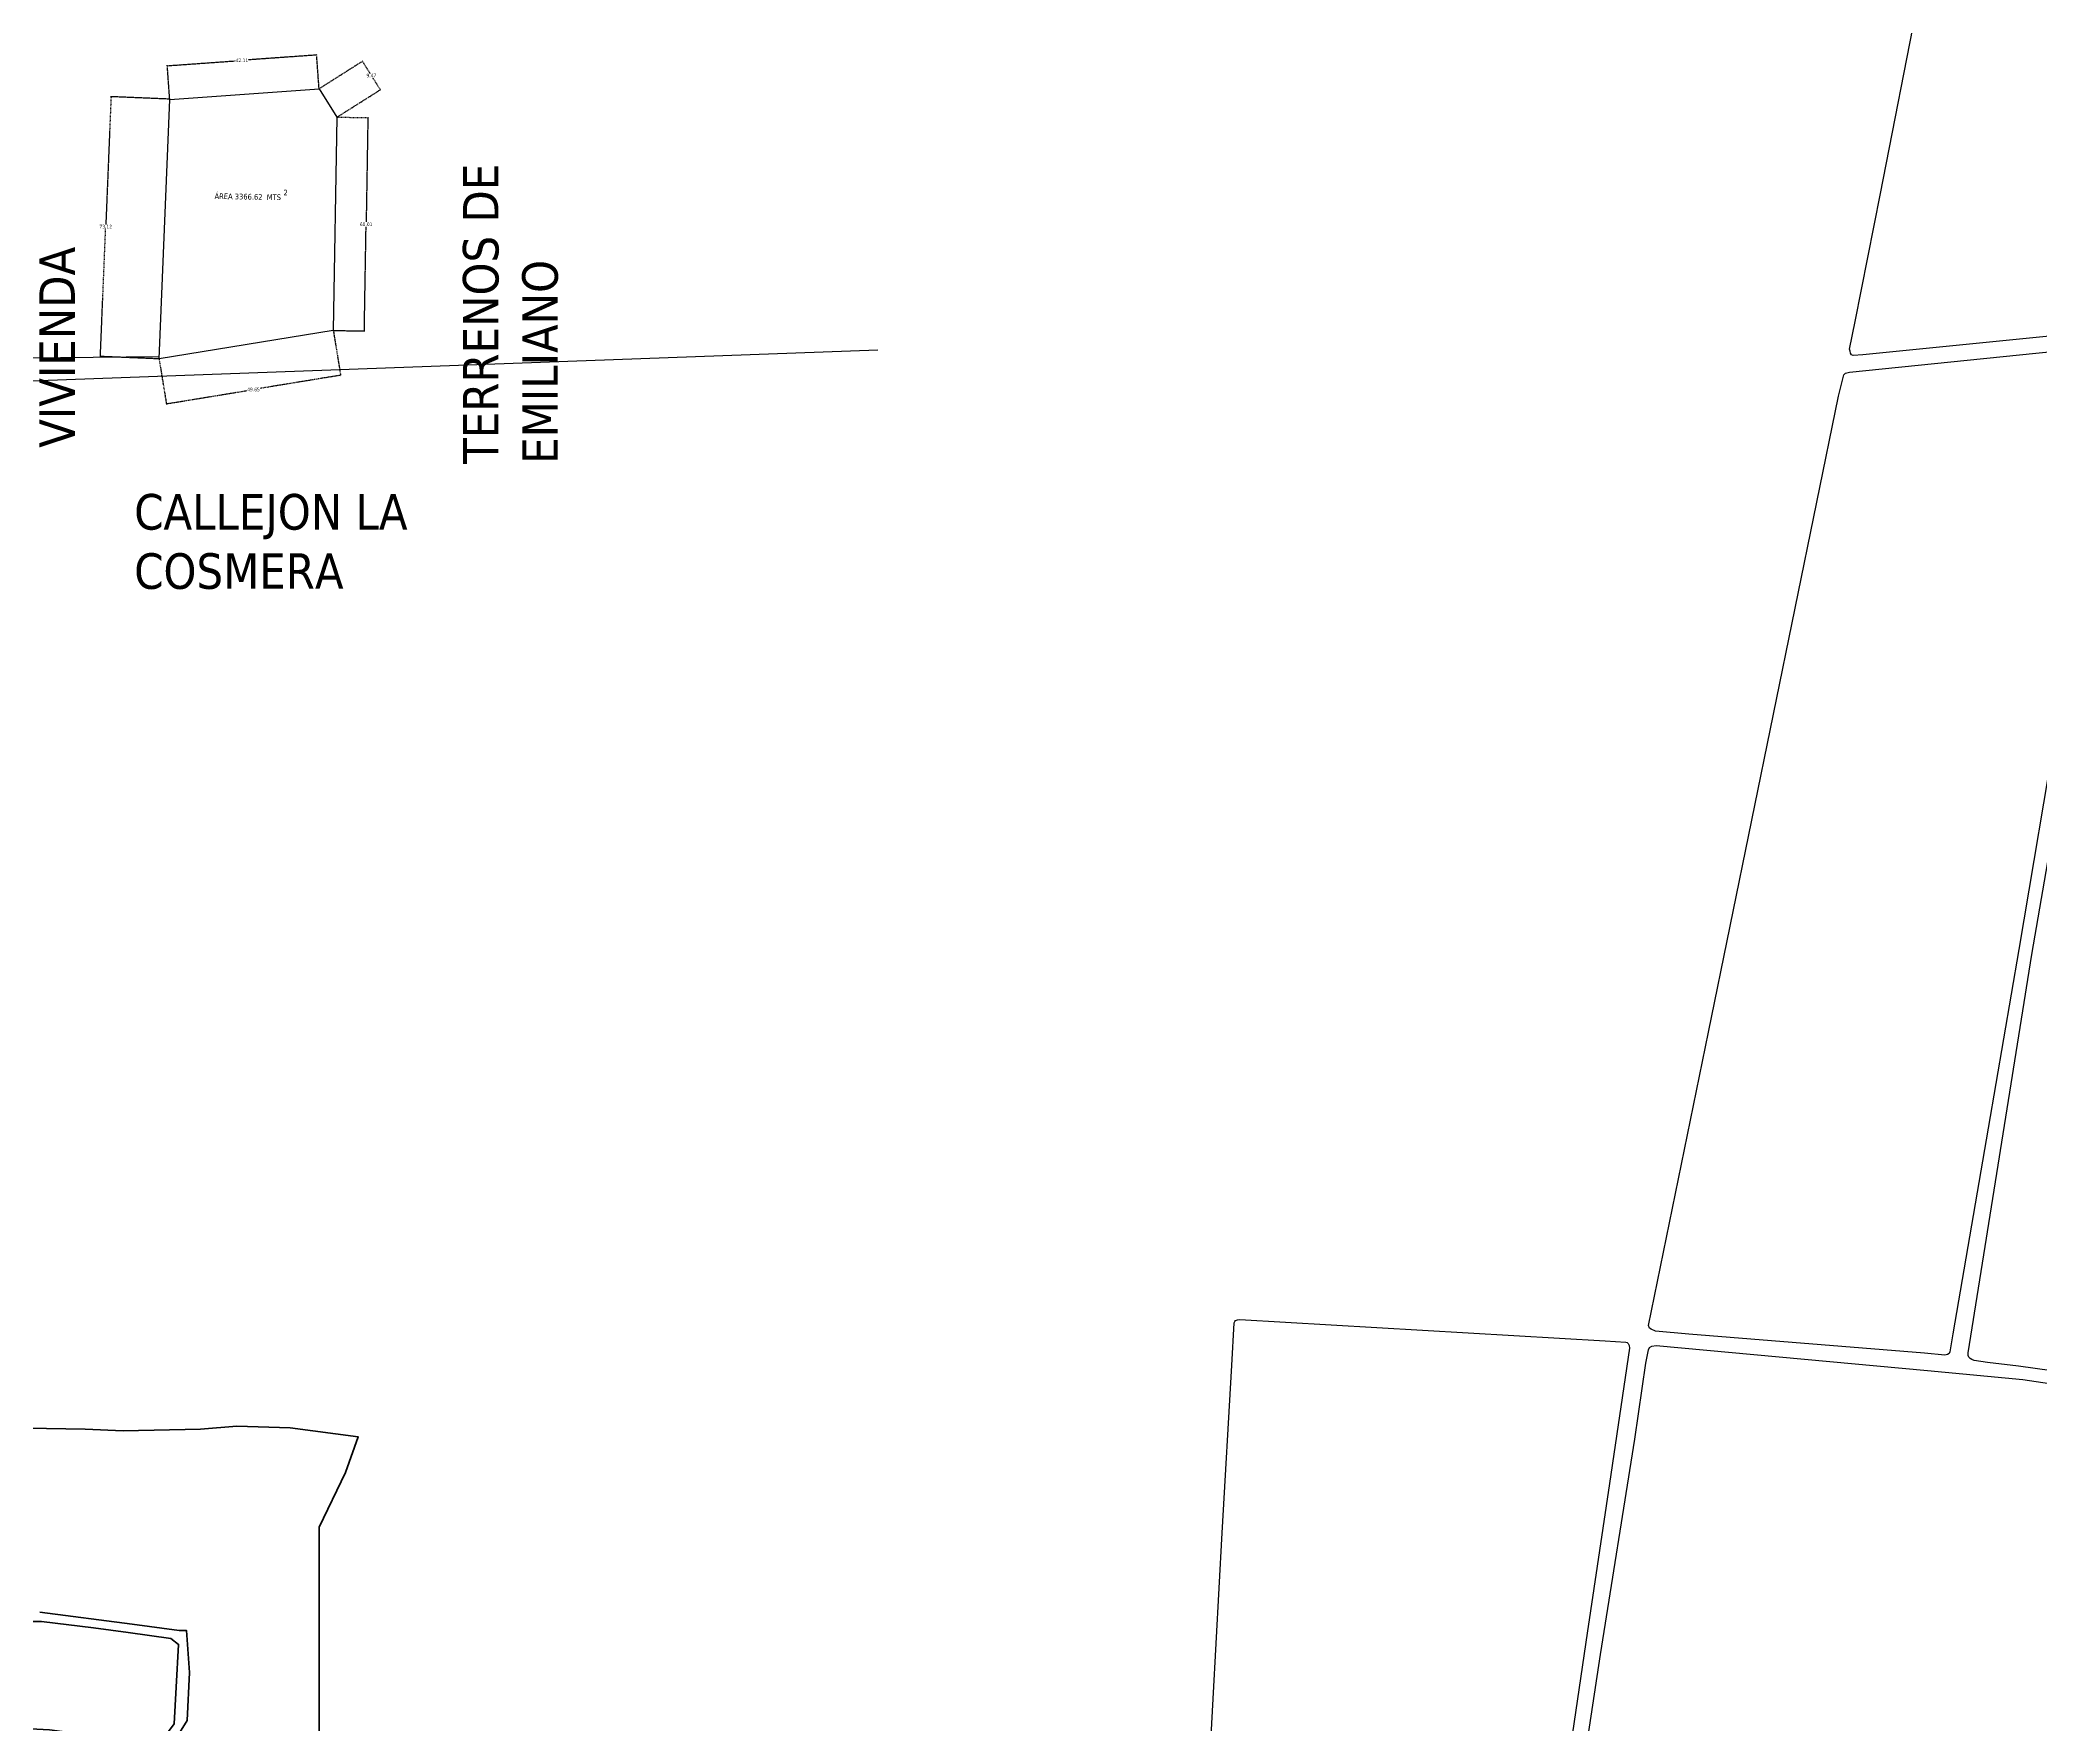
# Model space of a CAD drawing. Header units: metres. Extents: x 2 to 659295185, y -28 to 1124222152.
# Drawn here: x 659239 to 659801, y 1122451 to 1122925 of the extents above; entities that cross this region are included whole.
import ezdxf

# ---------------------------------------------------------------- set-up
doc = ezdxf.new("R2010")
doc.units = ezdxf.units.M
doc.header["$MEASUREMENT"] = 0
doc.linetypes.add('HIDDEN', pattern=[0.375, 0.25, -0.125])
for name, color, linetype in [('MANZANA', 30, 'CONTINUOUS'), ('Parcelas', 140, 'CONTINUOUS'), ('TEXTOS', 7, 'CONTINUOUS')]:
    doc.layers.add(name, color=color, linetype=linetype)
doc.layers.add('PARCELA', color=140, linetype='CONTINUOUS', lineweight=40)
doc.styles.get("Standard").update_dxf_attribs({"font": 'tahoma.ttf'})
doc.dimstyles.new('Copia de Standard', dxfattribs={"dimtxt": 1, "dimasz": 0.18, "dimexe": 0.18, "dimexo": 0.0625, "dimgap": 0.09, "dimtad": 0, "dimtih": 1, "dimtoh": 1, "dimzin": 0, "dimdsep": 46, "dimtxsty": 'Standard', "dimcen": 0.09, "dimadec": 0, "dimazin": 0, "dimtfac": 1, "dimtofl": 0, "dimtmove": 0, "dimatfit": 3, "dimfxl": 1, "dimtolj": 1, "dimtzin": 0, "dimlwd": 25, "dimlwe": 25, "dimarcsym": 0})

# ---------------------------------------------------------------- blocks, each defined once
blk = doc.blocks.new('*D1441')
at = {"layer": 'PARCELA', "color": 0, "linetype": 'HIDDEN', "lineweight": 25, "transparency": 16777216}
for p, q in [((659275, 1122908.06), (659274.31, 1122917.64)), ((659274.5, 1122917.47), (659293.59, 1122918.84)), ((659316.14, 1122920.45), (659297.05, 1122919.09)), ((659317, 1122911.06), (659316.31, 1122920.64))]:
    blk.add_line(p, q, dxfattribs=at)
at = {"layer": 'PARCELA', "color": 0, "lineweight": 0, "transparency": 16777216}
for points in [[(659274.5, 1122917.5), (659274.51, 1122917.44), (659274.32, 1122917.46)], [(659316.14, 1122920.48), (659316.15, 1122920.42), (659316.32, 1122920.46)]]:
    blk.add_solid(points, dxfattribs=at)
at = {"layer": 'PARCELA', "color": 0, "lineweight": -3, "transparency": 16777216, "insert": (659295.32, 1122918.96), "char_height": 1, "attachment_point": 5}
blk.add_mtext('\\A1;42.11', dxfattribs=at)
blk = doc.blocks.new('*D1442')
at = {"layer": 'PARCELA', "color": 0, "linetype": 'HIDDEN', "lineweight": 25, "transparency": 16777216}
for p, q in [((659258.49, 1122908.56), (659257.03, 1122872.82)), ((659274.93, 1122908.06), (659258.32, 1122908.75)), ((659255.51, 1122835.86), (659256.98, 1122871.6)), ((659271.94, 1122835), (659255.33, 1122835.68))]:
    blk.add_line(p, q, dxfattribs=at)
at = {"layer": 'PARCELA', "color": 0, "lineweight": 0, "transparency": 16777216}
for points in [[(659258.46, 1122908.56), (659258.52, 1122908.56), (659258.5, 1122908.74)], [(659255.48, 1122835.86), (659255.54, 1122835.85), (659255.51, 1122835.68)]]:
    blk.add_solid(points, dxfattribs=at)
at = {"layer": 'PARCELA', "color": 0, "lineweight": -3, "transparency": 16777216, "insert": (659257, 1122872.21), "char_height": 1, "attachment_point": 5}
blk.add_mtext('\\A1;73.12', dxfattribs=at)
blk = doc.blocks.new('*D1443')
at = {"layer": 'PARCELA', "color": 0, "linetype": 'HIDDEN', "lineweight": 25, "transparency": 16777216}
for p, q in [((659321.01, 1122842.94), (659323.09, 1122830.21)), ((659272.01, 1122834.94), (659274.09, 1122822.21)), ((659274.24, 1122822.41), (659296.81, 1122826.1)), ((659322.88, 1122830.36), (659300.31, 1122826.67))]:
    blk.add_line(p, q, dxfattribs=at)
at = {"layer": 'PARCELA', "color": 0, "lineweight": 0, "transparency": 16777216}
for points in [[(659322.88, 1122830.38), (659322.89, 1122830.33), (659323.06, 1122830.38)], [(659274.23, 1122822.44), (659274.24, 1122822.38), (659274.06, 1122822.38)]]:
    blk.add_solid(points, dxfattribs=at)
at = {"layer": 'PARCELA', "color": 0, "lineweight": -3, "transparency": 16777216, "insert": (659298.56, 1122826.38), "char_height": 1, "attachment_point": 5}
blk.add_mtext('\\A1;49.65', dxfattribs=at)
blk = doc.blocks.new('*D1444')
at = {"layer": 'PARCELA', "color": 0, "linetype": 'HIDDEN', "lineweight": 25, "transparency": 16777216}
for p, q in [((659322.06, 1122903), (659330.91, 1122902.85)), ((659330.72, 1122902.67), (659330.24, 1122873.47)), ((659329.73, 1122843.03), (659330.22, 1122872.24)), ((659321.06, 1122843), (659329.91, 1122842.85))]:
    blk.add_line(p, q, dxfattribs=at)
at = {"layer": 'PARCELA', "color": 0, "lineweight": 0, "transparency": 16777216}
for points in [[(659330.69, 1122902.68), (659330.75, 1122902.67), (659330.73, 1122902.85)], [(659329.7, 1122843.04), (659329.76, 1122843.03), (659329.73, 1122842.85)]]:
    blk.add_solid(points, dxfattribs=at)
at = {"layer": 'PARCELA', "color": 0, "lineweight": -3, "transparency": 16777216, "insert": (659330.23, 1122872.85), "char_height": 1, "attachment_point": 5}
blk.add_mtext('\\A1;60.01', dxfattribs=at)
blk = doc.blocks.new('*D1445')
at = {"layer": 'PARCELA', "color": 0, "linetype": 'HIDDEN', "lineweight": 25, "transparency": 16777216}
for p, q in [((659317.05, 1122911.03), (659329.32, 1122918.8)), ((659329.27, 1122918.55), (659331.31, 1122915.31)), ((659322.12, 1122903.03), (659334.38, 1122910.79)), ((659334.14, 1122910.85), (659332.09, 1122914.09))]:
    blk.add_line(p, q, dxfattribs=at)
at = {"layer": 'PARCELA', "color": 0, "lineweight": 0, "transparency": 16777216}
for points in [[(659329.29, 1122918.56), (659329.24, 1122918.53), (659329.17, 1122918.7)], [(659334.16, 1122910.87), (659334.11, 1122910.83), (659334.23, 1122910.7)]]:
    blk.add_solid(points, dxfattribs=at)
at = {"layer": 'PARCELA', "color": 0, "lineweight": -3, "transparency": 16777216, "insert": (659331.7, 1122914.7), "char_height": 1, "attachment_point": 5}
blk.add_mtext('\\A1;9.47', dxfattribs=at)

msp = doc.modelspace()

# ---------------------------------------------------------------- linework, layer by layer
at = {"layer": 'MANZANA', "lineweight": -2}
for p, q in [((659756.0923, 1122881.5407), (659771.3059, 1122959.2449)), ((659749.0174, 1122845.558), (659756.0923, 1122881.5407)), ((659747.4095, 1122837.6996), (659749.0174, 1122845.558)), ((659823.9804, 1122843.4585), (659751.1448, 1122836.1699)), ((659747.3352, 1122831.2809), (659799.7953, 1122836.6099)), ((659747.5249, 1122837.1497), (659747.4095, 1122837.6996)), ((659747.6321, 1122836.5999), (659747.5249, 1122837.1497)), ((659799.7953, 1122836.6099), (659817.9774, 1122838.4595)), ((659746.2386, 1122830.951), (659747.3352, 1122831.2809)), ((659747.9702, 1122836.1499), (659747.6321, 1122836.5999)), ((659748.4072, 1122835.93), (659747.9702, 1122836.1499)), ((659751.1448, 1122836.1699), (659748.4072, 1122835.93)), ((659744.2925, 1122824.5223), (659745.4799, 1122829.3913)), ((659745.4799, 1122829.3913), (659745.8015, 1122830.5011)), ((659745.8015, 1122830.5011), (659746.2386, 1122830.951)), ((659707.7305, 1122645.6287), (659744.2925, 1122824.5223)), ((659798.6904, 1122667.4943), (659814.6048, 1122760.1354)), ((659806.1693, 1122735.1005), (659794.9632, 1122668.914)), ((659794.9632, 1122668.914), (659786.4206, 1122618.6642)), ((659780.7886, 1122555.4871), (659798.6904, 1122667.4943)), ((659690.8924, 1122563.1555), (659707.7305, 1122645.6287)), ((659786.4206, 1122618.6642), (659776.4843, 1122560.776)), ((659573.6943, 1122551.9078), (659574.2962, 1122563.8554)), ((659574.2962, 1122563.8554), (659574.5188, 1122564.2953)), ((659574.5188, 1122564.2953), (659574.7332, 1122564.5152)), ((659574.7332, 1122564.5152), (659575.2775, 1122564.7352)), ((659575.2775, 1122564.7352), (659575.9371, 1122564.8552)), ((659575.9371, 1122564.8552), (659678.6391, 1122558.7864)), ((659691.1151, 1122562.3857), (659690.8924, 1122563.1555)), ((659691.5604, 1122562.0557), (659691.1151, 1122562.3857)), ((659692.8714, 1122561.5059), (659691.5604, 1122562.0557)), ((659702.1893, 1122560.666), (659692.8714, 1122561.5059)), ((659678.6391, 1122558.7864), (659684.4524, 1122558.4865)), ((659685.5574, 1122556.7168), (659679.9172, 1122518.6446)), ((659684.4524, 1122558.4865), (659684.8895, 1122558.3765)), ((659684.8895, 1122558.3765), (659685.1121, 1122558.0466)), ((659685.1121, 1122558.0466), (659685.4419, 1122557.4967)), ((659685.4419, 1122557.4967), (659685.5574, 1122556.7168)), ((659690.0679, 1122552.5377), (659690.8182, 1122556.2969)), ((659690.8182, 1122556.2969), (659691.1398, 1122556.9668)), ((659691.1398, 1122556.9668), (659691.7995, 1122557.2967)), ((659691.7995, 1122557.2967), (659693.0034, 1122557.5267)), ((659693.0034, 1122557.5267), (659769.3022, 1122550.4581)), ((659768.5106, 1122555.3171), (659702.1893, 1122560.666)), ((659775.635, 1122555.687), (659775.4206, 1122555.2371)), ((659776.4843, 1122560.776), (659775.635, 1122555.687)), ((659780.7886, 1122554.7172), (659780.7886, 1122555.4871)), ((659570.9484, 1122504.7774), (659573.6943, 1122551.9078)), ((659686.9839, 1122531.172), (659690.0679, 1122552.5377)), ((659774.2167, 1122554.7972), (659768.5106, 1122555.3171)), ((659769.3022, 1122550.4581), (659796.1589, 1122547.9286)), ((659774.9836, 1122555.0172), (659774.2167, 1122554.7972)), ((659775.4206, 1122555.2371), (659774.9836, 1122555.0172)), ((659780.9041, 1122554.2673), (659780.7886, 1122554.7172)), ((659781.3411, 1122553.8274), (659780.9041, 1122554.2673)), ((659781.7781, 1122553.6075), (659781.3411, 1122553.8274)), ((659782.4378, 1122553.2775), (659781.7781, 1122553.6075)), ((659786.1649, 1122552.7476), (659782.4378, 1122553.2775)), ((659794.9385, 1122551.6779), (659786.1649, 1122552.7476)), ((659844.7187, 1122544.8192), (659794.9385, 1122551.6779)), ((659796.1589, 1122547.9286), (659825.4399, 1122543.5195)), ((659677.394, 1122470.6343), (659686.9839, 1122531.172)), ((659679.9172, 1122518.6446), (659673.6421, 1122476.5931)), ((659568.4169, 1122458.0869), (659570.9484, 1122504.7774)), ((659673.6421, 1122476.5931), (659665.9817, 1122424.9037)), ((659671.3251, 1122431.1224), (659677.394, 1122470.6343)), ((659565.5886, 1122405.5376), (659568.4169, 1122458.0869))]:
    msp.add_line(p, q, dxfattribs=at)
at = {"layer": 'MANZANA'}
for points in [[(659271.9826, 1122835.557), (659161.1015, 1122834.4969), (659161.5359, 1122846.6605), (659158.9294, 1122874.1373), (659203.0226, 1122874.6803), (659200.3049, 1122834.8717)], [(659474.0885, 1122837.4891), (659158.7441, 1122825.9522), (659156.0999, 1122780.0394), (659151.2923, 1122741.8188), (659218.1181, 1122739.1747)]]:
    msp.add_lwpolyline(points, dxfattribs=at)
at = {"layer": 'MANZANA', "lineweight": 40}
for points in [[(659229.4622, 1122534.364), (659251.2261, 1122533.9377), (659261.8947, 1122533.5113), (659283.6585, 1122533.9377), (659293.9003, 1122534.7904), (659308.8364, 1122534.364), (659308.8364, 1122534.364), (659328.0398, 1122531.806), (659324.3954, 1122521.7805), (659317.0462, 1122506.4208), (659317.0462, 1122474.1555), (659317.0462, 1122441.8901), (659309.5107, 1122403.7094), (659309.5107, 1122394.5676), (659308.2602, 1122393.1113), (659301.0117, 1122393.1113), (659282.2936, 1122392.928), (659244.5214, 1122395.8087), (659207.9242, 1122400.1714)], [(659133.3036, 1122452.9953), (659264.2354, 1122441.3461), (659272.9802, 1122440.8607), (659279.8849, 1122452.0183), (659280.5301, 1122465.556), (659279.7099, 1122477.3857), (659277.615, 1122477.3857), (659264.4751, 1122479.0981), (659238.5039, 1122482.4826)], [(659233.2704, 1122479.9096), (659238.9626, 1122479.9096), (659253.538, 1122478.1001), (659263.2892, 1122476.7423), (659275.3289, 1122475.0659), (659277.5012, 1122473.4338), (659276.8113, 1122461.4405), (659276.2143, 1122451.0643), (659272.1199, 1122445.5873), (659264.1171, 1122445.5873), (659254.5965, 1122447.6551), (659241.2124, 1122449.4472), (659225.2066, 1122450.2744)]]:
    msp.add_lwpolyline(points, dxfattribs=at)
at = {"layer": 'PARCELA', "lineweight": -3}
msp.add_lwpolyline([(659275, 1122908), (659317, 1122911), (659322, 1122903), (659321, 1122843), (659272, 1122835), (659275, 1122908)], dxfattribs=at)

# ---------------------------------------------------------------- texts
at = {"layer": 'Parcelas', "lineweight": -2}
for s, p in [(' ÁREA 3366.62  MTS   ', (659287, 1122880)), ('2 ', (659307, 1122881))]:
    msp.add_text(s, height=1.6, rotation=358.999452, dxfattribs=at).set_placement(p)
at = {"layer": 'TEXTOS', "lineweight": 40, "char_height": 10, "width": 116.089542, "attachment_point": 1, "rotation": 90}
for s, insert in [('PROLONGACION LA COSMERA Y VIVIENDA ', (659205, 1122810)), ('TERRENOS DE EMILIANO', (659357.4547, 1122805.4972))]:
    msp.add_mtext(s, dxfattribs=dict(at, insert=insert))
at = {"layer": 'TEXTOS', "lineweight": 40, "insert": (659265, 1122797), "char_height": 10, "width": 116.089542, "attachment_point": 1}
msp.add_mtext('CALLEJON LA COSMERA', dxfattribs=at)

# ---------------------------------------------------------------- dimensions: what is measured, and where the dimension line sits
at = {"layer": 'PARCELA', "lineweight": -3}
for p1, p2, distance, picture, middle in [((659275, 1122908), (659317, 1122911), 9.486, '*D1441', (659295.3242, 1122918.9619)), ((659317, 1122911), (659322.0625, 1122902.999), 14.4003, '*D1445', (659331.7002, 1122914.6991)), ((659274.9955, 1122908.0623), (659272, 1122835), -16.5083, '*D1442', (659257.0033, 1122872.2074)), ((659321, 1122843), (659322, 1122903), -8.7282, '*D1444', (659330.227, 1122872.8545)), ((659272, 1122835), (659321, 1122843), -12.7828, '*D1443', (659298.5597, 1122826.3842))]:
    dim = msp.add_aligned_dim(p1=p1, p2=p2, distance=distance, dimstyle='Copia de Standard', dxfattribs=at)
    dim.commit()
    dim.dimension.update_dxf_attribs({"geometry": picture, "text_midpoint": middle})

doc.saveas('drawing.dxf')
